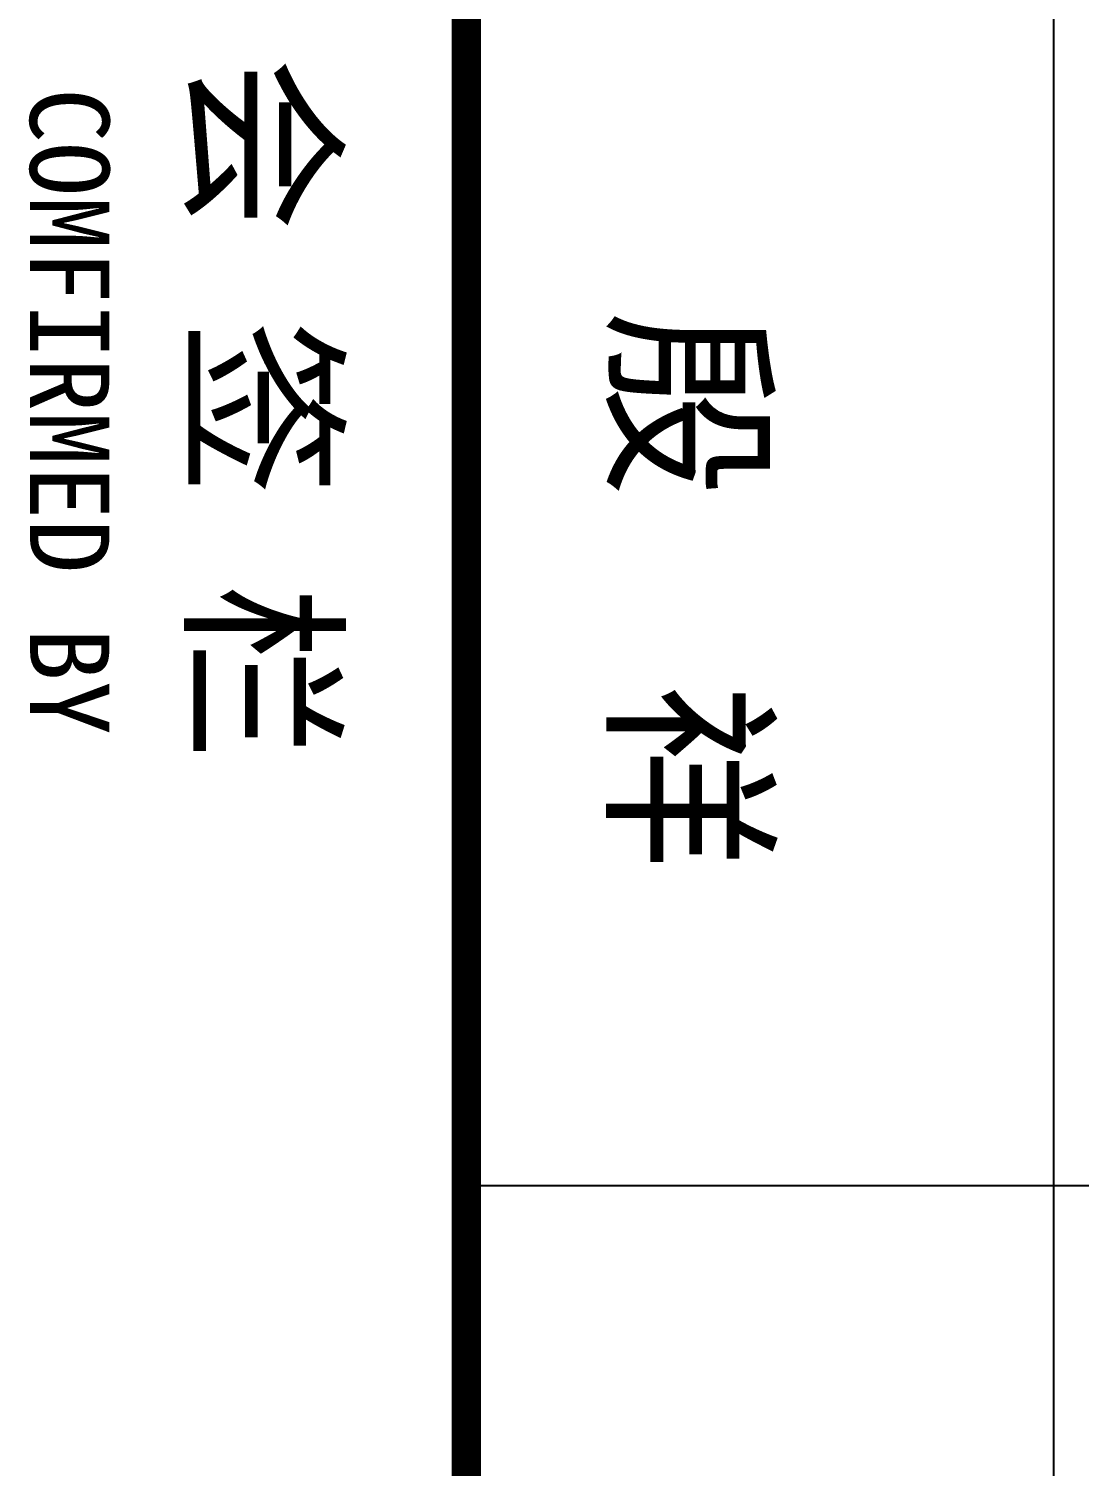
# Model space of a CAD drawing. Extents: x 40002367 to 40460080, y 192184 to 372766.
# Drawn here: x 40022644 to 40025686, y 258807 to 262971 of the extents above; entities that cross this region are included whole.
import ezdxf

# ---------------------------------------------------------------- set-up
doc = ezdxf.new("R2010")
doc.units = 0
doc.header["$LTSCALE"] = 1000
doc.header["$MEASUREMENT"] = 0
doc.layers.get('0').update_dxf_attribs({"linetype": 'CONTINUOUS'})
doc.layers.add('PUB_TEXT', color=7, linetype='CONTINUOUS')
doc.layers.add('PUB_TITLE', color=4, linetype='CONTINUOUS')
doc.styles.add('TQ', font='')
doc.styles.get('TQ').set_extended_font_data('SimSun')

# ---------------------------------------------------------------- blocks, each defined once
blk = doc.blocks.new('tk0')
at = {"layer": 'PUB_TITLE'}
for p, q in [((32857631.8, -1261723.5), (32857631.8, -1249823.5)), ((32850066.8, -1260023.5), (32861286.8, -1260023.5)), ((32850066.8, -1261723.5), (32861286.8, -1261723.5))]:
    blk.add_line(p, q, dxfattribs=at)
at = {"layer": 'PUB_TITLE', "lineweight": 40, "const_width": 85}
blk.add_lwpolyline([(32850066.8, -1261723.5), (32861286.8, -1261723.5)], dxfattribs=at)
at = {"layer": 'PUB_TEXT', "style": 'TQ'}
blk.add_text('殷  祥', height=396, dxfattribs=at).set_placement((32855097.7, -1261275.4))
at = {"layer": 'PUB_TEXT', "attachment_point": 1, "style": 'TQ'}
for s, insert, char_height, width in [('会 签 栏', (32854359.8, -1262126.3), 374, 4447.2), ('COMFIRMED BY', (32854453.3, -1262756.8), 229.5, 4799.1)]:
    blk.add_mtext(s, dxfattribs=dict(at, insert=insert, char_height=char_height, width=width))

msp = doc.modelspace()

# ---------------------------------------------------------------- block references
at = {"rotation": 270}
msp.add_blockref('tk0', (41285634.4, 33117252.4), dxfattribs=at)

doc.saveas('drawing.dxf')
